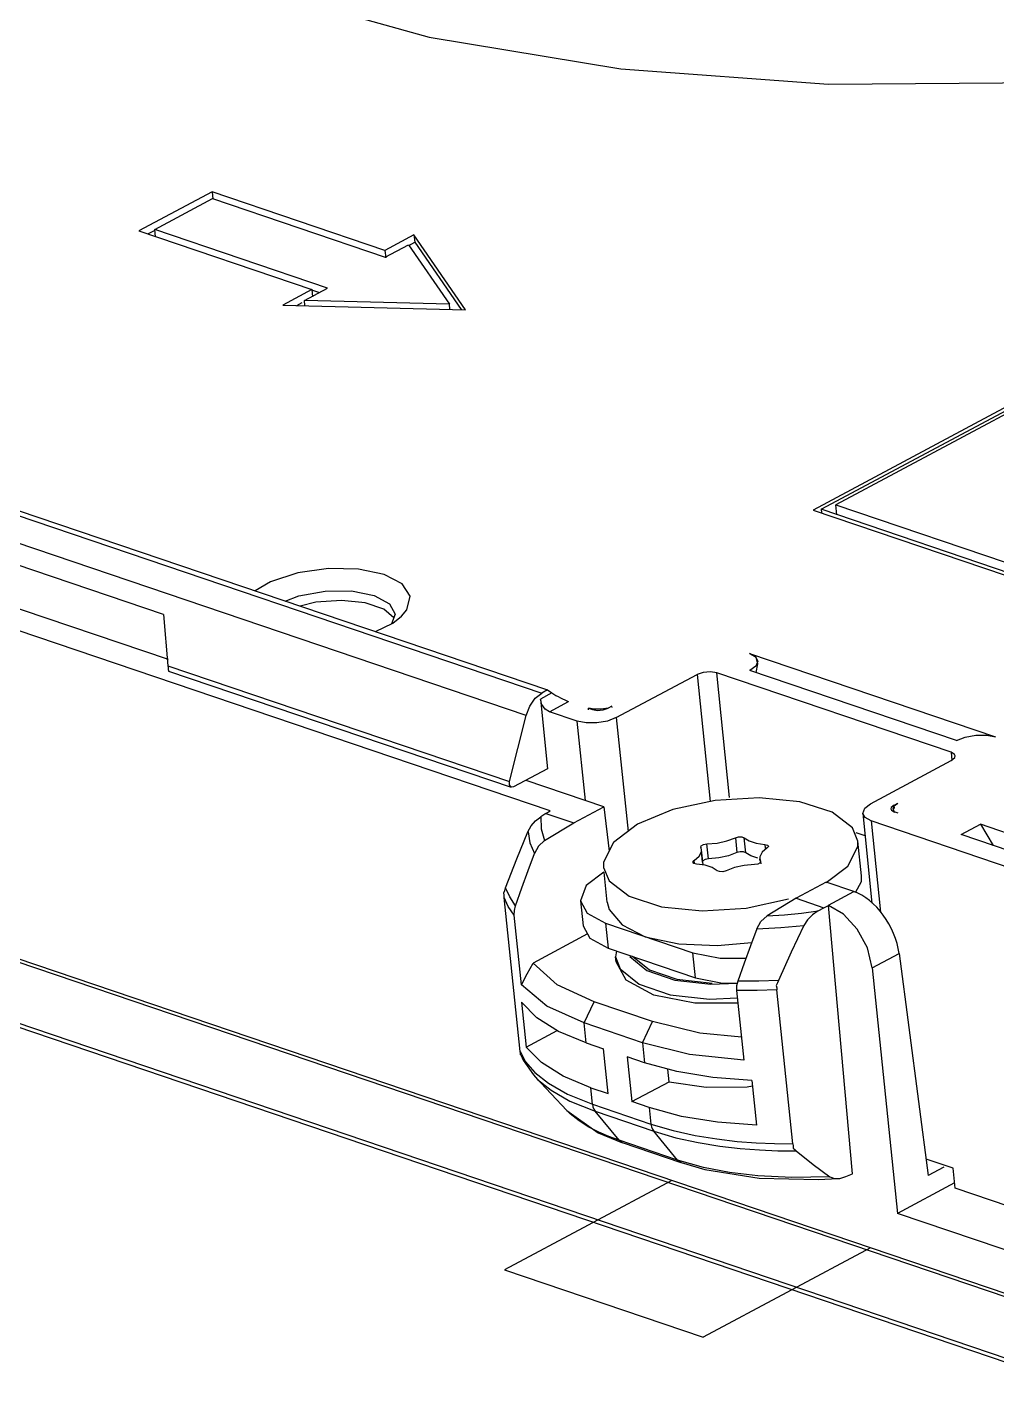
# Model space of a CAD drawing. Header units: millimetres. Extents: x 0 to 594, y 0 to 420.
# Drawn here: x 283.9 to 301.36, y 147.58 to 172.05 of the extents above; entities that cross this region are included whole.
import ezdxf

# ---------------------------------------------------------------- set-up
doc = ezdxf.new("R2010")
doc.units = ezdxf.units.MM
doc.header["$LTSCALE"] = 32.67
doc.layers.add('ASSEM_MEM', color=7, linetype='CONTINUOUS')

msp = doc.modelspace()

# ---------------------------------------------------------------- linework, layer by layer
at = {"layer": 'ASSEM_MEM', "color": 7, "linetype": 'CONTINUOUS'}
for p, q in [((302.265, 148.937), (101.14, 217.167)), ((302.334, 148.974), (101.21, 217.204)), ((302.716, 147.683), (101.591, 215.913)), ((302.813, 147.578), (101.688, 215.808)), ((293.316, 157.945), (252.42, 171.818)), ((265.997, 169.282), (293.167, 160.065)), ((266.101, 169.338), (293.271, 160.121)), ((292.885, 159.664), (265.716, 168.881)), ((287.233, 169.091), (285.913, 168.386)), ((286.2, 168.412), (287.237, 168.966)), ((290.344, 168.035), (287.233, 169.091)), ((287.233, 169.091), (287.246, 168.957)), ((287.237, 168.966), (290.349, 167.91)), ((308.855, 169.012), (298.461, 163.456)), ((286.076, 168.331), (286.206, 168.401)), ((289.312, 167.356), (286.2, 168.412)), ((286.214, 168.277), (286.2, 168.412)), ((285.913, 168.386), (289.025, 167.33)), ((290.866, 168.314), (290.344, 168.035)), ((290.773, 168.123), (290.88, 168.18)), ((291.796, 166.967), (290.866, 168.314)), ((290.866, 168.314), (290.88, 168.18)), ((290.88, 168.18), (291.715, 166.969)), ((290.344, 168.035), (290.358, 167.901)), ((290.349, 167.91), (290.767, 168.134)), ((290.767, 168.134), (291.504, 167.066)), ((289.025, 167.33), (288.503, 167.051)), ((288.894, 167.133), (289.312, 167.356)), ((289.023, 167.325), (289.163, 167.277)), ((289.025, 167.33), (289.039, 167.196)), ((288.503, 167.051), (291.796, 166.967)), ((288.756, 167.045), (288.855, 167.097)), ((291.504, 167.066), (288.894, 167.133)), ((288.903, 167.041), (288.894, 167.133)), ((291.514, 166.974), (291.504, 167.066)), ((286.358, 161.481), (272.058, 166.332)), ((303.388, 166.213), (298.053, 163.361)), ((298.193, 163.374), (303.46, 166.189)), ((272.142, 165.525), (286.441, 160.674)), ((298.053, 163.361), (303.558, 161.493)), ((303.627, 161.53), (298.193, 163.374)), ((298.193, 163.374), (298.2, 163.311)), ((298.461, 163.456), (309.186, 159.818)), ((298.479, 163.277), (298.461, 163.456)), ((288.547, 161.723), (288.791, 161.817)), ((290.738, 161.563), (290.797, 161.809)), ((290.321, 161.579), (289.989, 161.692)), ((290.503, 161.42), (290.321, 161.579)), ((290.643, 161.449), (290.738, 161.563)), ((286.358, 161.481), (286.437, 160.559)), ((290.171, 161.172), (290.487, 161.325)), ((290.529, 161.489), (290.464, 161.314)), ((290.487, 161.325), (290.643, 161.449)), ((286.437, 160.559), (292.584, 158.474)), ((296.903, 160.778), (301.335, 159.275)), ((297.023, 160.706), (296.903, 160.778)), ((286.448, 160.463), (292.618, 158.37)), ((294.508, 159.623), (295.963, 160.401)), ((295.963, 160.401), (296.2, 158.114)), ((300.533, 159.002), (296.315, 160.433)), ((296.547, 158.185), (296.315, 160.433)), ((300.631, 159.211), (296.914, 160.472)), ((293.349, 160.068), (293.141, 159.957)), ((293.271, 160.121), (293.167, 160.065)), ((293.271, 160.121), (293.349, 160.068)), ((293.141, 159.957), (293.271, 158.702)), ((293.303, 159.729), (293.649, 159.914)), ((294.429, 159.831), (294.36, 159.794)), ((294.432, 159.803), (294.429, 159.831)), ((292.584, 158.474), (292.885, 159.664)), ((293.804, 159.559), (293.303, 159.729)), ((294.007, 159.793), (294.079, 159.769)), ((294.01, 159.762), (294.007, 159.793)), ((294.364, 159.795), (294.235, 159.776)), ((294.273, 159.764), (294.364, 159.795)), ((294.508, 159.623), (294.72, 157.575)), ((293.963, 159.527), (293.804, 159.559)), ((293.951, 158.131), (293.804, 159.559)), ((294.157, 159.528), (293.963, 159.527)), ((299.083, 158.071), (300.538, 158.849)), ((300.533, 159.002), (300.548, 158.85)), ((293.271, 158.702), (292.659, 158.375)), ((292.659, 158.375), (292.618, 158.369)), ((294.286, 158.018), (292.883, 158.494)), ((297.081, 158.182), (296.286, 158.133)), ((293.239, 157.9), (293.148, 157.839)), ((293.239, 157.9), (293.316, 157.945)), ((293.239, 157.9), (293.744, 157.728)), ((293.744, 157.728), (294.286, 158.018)), ((294.286, 158.018), (294.38, 157.221)), ((298.943, 157.898), (299.11, 156.282)), ((299.458, 158.005), (299.451, 157.979)), ((299.451, 157.979), (299.459, 157.959)), ((299.507, 158.048), (299.458, 158.005)), ((299.459, 157.959), (299.514, 157.924)), ((299.493, 157.981), (299.511, 158.034)), ((299.514, 157.924), (299.493, 157.981)), ((299.493, 157.981), (299.499, 157.923)), ((299.507, 158.048), (299.577, 158.085)), ((299.514, 157.985), (299.507, 158.048)), ((299.511, 158.034), (299.577, 158.085)), ((299.583, 157.901), (299.512, 157.926)), ((293.148, 157.839), (293.153, 157.624)), ((293.153, 157.624), (293.218, 157.41)), ((293.218, 157.41), (293.744, 157.728)), ((294.892, 157.705), (294.459, 157.378)), ((298.855, 157.401), (298.757, 157.64)), ((303.062, 156.418), (299.094, 157.765)), ((299.094, 157.765), (299.264, 156.119)), ((300.714, 157.518), (301.061, 157.703)), ((303.149, 156.994), (301.061, 157.703)), ((301.061, 157.703), (301.294, 157.321)), ((293.218, 157.41), (293.108, 157.31)), ((296.324, 157.366), (296.5, 157.405)), ((296.5, 157.405), (296.652, 157.462)), ((296.652, 157.462), (296.68, 157.193)), ((296.77, 157.477), (296.81, 157.46)), ((296.838, 157.192), (296.81, 157.46)), ((298.985, 157.494), (298.824, 157.548)), ((298.92, 156.773), (298.855, 157.401)), ((302.802, 156.809), (300.714, 157.518)), ((292.922, 156.872), (293.035, 157.18)), ((293.108, 157.31), (293.035, 157.18)), ((296.042, 157.245), (296.028, 157.289)), ((296.028, 157.289), (296.056, 157.02)), ((296.041, 157.21), (296.042, 157.245)), ((296.07, 156.975), (296.042, 157.244)), ((296.078, 157.341), (296.14, 157.351)), ((296.14, 157.351), (296.324, 157.366)), ((296.168, 157.082), (296.14, 157.351)), ((296.527, 157.136), (296.351, 157.097)), ((296.68, 157.193), (296.527, 157.136)), ((296.736, 157.209), (296.68, 157.193)), ((296.797, 157.208), (296.736, 157.209)), ((296.838, 157.192), (296.797, 157.208)), ((296.928, 157.134), (296.838, 157.192)), ((297.055, 157.093), (296.928, 157.134)), ((297.027, 157.362), (297.181, 157.341)), ((297.181, 157.341), (297.188, 157.273)), ((294.28, 156.926), (294.377, 156.687)), ((295.904, 156.999), (295.887, 157.02)), ((295.954, 156.987), (295.904, 156.999)), ((295.913, 157.005), (295.908, 157.051)), ((296.107, 156.965), (295.954, 156.987)), ((296.351, 157.097), (296.168, 157.082)), ((296.995, 156.977), (296.811, 156.961)), ((297.056, 156.987), (296.995, 156.977)), ((297.097, 157.038), (297.092, 157.084)), ((297.092, 157.083), (297.106, 157.039)), ((297.106, 157.039), (297.111, 156.989)), ((298.288, 156.657), (298.675, 156.95)), ((292.808, 156.557), (292.922, 156.872)), ((294.344, 156.299), (294.288, 156.843)), ((298.285, 156.661), (297.743, 156.371)), ((298.782, 156.493), (298.285, 156.661)), ((298.816, 156.473), (298.919, 156.676)), ((298.919, 156.676), (298.92, 156.774)), ((292.589, 156.395), (292.516, 156.56)), ((292.694, 156.237), (292.589, 156.395)), ((292.694, 156.237), (292.808, 156.557)), ((298.326, 156.245), (298.782, 156.493)), ((292.776, 153.616), (292.489, 156.387)), ((293.863, 156.324), (293.91, 155.875)), ((293.863, 156.323), (293.986, 156.103)), ((295.321, 156.22), (296.054, 156.146)), ((296.054, 156.146), (296.848, 156.195)), ((296.848, 156.195), (297.609, 156.361)), ((297.743, 156.371), (297.221, 156.055)), ((297.743, 156.371), (298.244, 156.202)), ((298.142, 156.145), (298.244, 156.202)), ((298.244, 156.202), (298.33, 156.244)), ((298.598, 156.088), (298.33, 156.242)), ((298.758, 151.412), (298.33, 156.242)), ((292.801, 154.811), (292.671, 156.069)), ((293.986, 156.103), (294.316, 155.923)), ((294.316, 155.923), (295.888, 155.389)), ((294.316, 155.923), (294.362, 155.474)), ((297.84, 156.103), (298.142, 156.145)), ((297.952, 155.986), (297.885, 155.883)), ((298.039, 156.074), (297.952, 155.986)), ((298.142, 156.145), (298.039, 156.074)), ((298.846, 155.818), (298.598, 156.088)), ((293.987, 155.729), (293.009, 155.206)), ((294.613, 155.895), (295.03, 155.68)), ((295.03, 155.68), (295.632, 155.553)), ((297.037, 155.824), (297.472, 155.843)), ((297.472, 155.843), (297.885, 155.883)), ((294.362, 155.474), (295.935, 154.941)), ((294.513, 155.423), (294.496, 155.318)), ((295.632, 155.553), (296.326, 155.52)), ((296.326, 155.52), (296.947, 155.578)), ((293.444, 154.815), (293.009, 155.206)), ((294.496, 155.318), (294.58, 155.101)), ((294.506, 155.229), (294.496, 155.318)), ((294.687, 154.899), (294.506, 155.228)), ((294.75, 155.325), (295.057, 155.071)), ((294.8, 155.33), (295.103, 155.084)), ((295.888, 155.389), (296.375, 155.293)), ((295.935, 154.941), (295.888, 155.389)), ((296.375, 155.293), (296.843, 155.294)), ((299.116, 155.117), (299.6, 155.376)), ((299.6, 155.376), (300.124, 151.38)), ((294.58, 155.101), (294.919, 154.824)), ((295.057, 155.071), (295.564, 154.897)), ((295.103, 155.084), (295.599, 154.916)), ((295.935, 154.941), (296.421, 154.844)), ((299.116, 155.117), (299.569, 150.7)), ((293.259, 154.43), (292.801, 154.811)), ((294.107, 154.508), (293.444, 154.815)), ((295.184, 154.627), (294.687, 154.899)), ((294.919, 154.824), (295.478, 154.635)), ((295.564, 154.897), (296.212, 154.823)), ((295.599, 154.916), (296.231, 154.845)), ((296.212, 154.823), (296.529, 154.84)), ((296.421, 154.844), (296.686, 154.845)), ((296.672, 154.713), (296.802, 153.456)), ((297.683, 151.952), (297.396, 154.722)), ((293.08, 154.22), (292.801, 154.499)), ((292.801, 154.499), (292.885, 153.692)), ((293.927, 154.128), (294.107, 154.508)), ((295.161, 154.151), (294.107, 154.508)), ((295.919, 154.482), (295.184, 154.627)), ((295.478, 154.635), (296.188, 154.555)), ((296.696, 154.485), (295.919, 154.482)), ((296.188, 154.555), (296.686, 154.582)), ((293.927, 154.128), (293.259, 154.43)), ((292.885, 153.692), (293.444, 153.991)), ((294.981, 153.771), (293.927, 154.128)), ((293.964, 153.769), (293.927, 154.128)), ((294.981, 153.771), (295.161, 154.151)), ((293.964, 153.769), (294.276, 153.663)), ((295.825, 153.561), (294.981, 153.771)), ((294.981, 153.771), (295.018, 153.412)), ((292.776, 153.616), (292.876, 153.43)), ((292.79, 153.556), (292.834, 153.458)), ((293.164, 153.413), (292.885, 153.692)), ((294.36, 152.856), (294.276, 153.663)), ((295.018, 153.412), (294.705, 153.518)), ((294.705, 153.518), (294.789, 152.711)), ((296.802, 153.456), (295.825, 153.561)), ((293.554, 153.168), (293.164, 153.413)), ((295.461, 153.07), (295.437, 153.297)), ((293.052, 153.153), (293.616, 152.553)), ((293.288, 153.041), (293.627, 152.848)), ((294.047, 152.962), (293.554, 153.168)), ((294.789, 152.711), (295.461, 153.07)), ((295.461, 153.07), (296.123, 152.973)), ((296.948, 153.092), (297.031, 152.285)), ((293.627, 152.848), (294.078, 152.665)), ((294.047, 152.962), (294.36, 152.856)), ((294.078, 152.665), (294.047, 152.962)), ((293.673, 152.721), (294.127, 152.537)), ((294.078, 152.665), (295.132, 152.308)), ((294.103, 152.573), (294.127, 152.537)), ((294.127, 152.537), (295.181, 152.179)), ((294.558, 152.015), (294.127, 152.537)), ((295.101, 152.605), (294.789, 152.711)), ((295.101, 152.605), (295.132, 152.308)), ((294.373, 152.082), (294.195, 152.159)), ((294.558, 152.015), (294.373, 152.082)), ((295.612, 151.657), (294.558, 152.015)), ((295.612, 151.657), (295.181, 152.179)), ((295.675, 151.612), (294.621, 151.97)), ((297.358, 151.955), (297.683, 151.952)), ((296.077, 151.526), (295.612, 151.657)), ((296.545, 151.436), (296.077, 151.526)), ((300.569, 151.511), (300.086, 151.675)), ((300.405, 151.53), (300.124, 151.38)), ((300.607, 151.152), (300.569, 151.511)), ((295.507, 151.29), (292.498, 149.682)), ((298.353, 151.358), (297.665, 151.344)), ((298.638, 151.361), (298.758, 151.412)), ((300.596, 151.249), (299.569, 150.7)), ((303.717, 150.097), (300.607, 151.152)), ((302.262, 149.787), (299.569, 150.7)), ((299.082, 150.077), (296.073, 148.469)), ((292.498, 149.682), (296.073, 148.469))]:
    msp.add_line(p, q, dxfattribs=at)
for points in [[(288.099, 172.723), (291.141, 171.875), (294.591, 171.302), (298.329, 171.027), (302.245, 171.058), (306.218, 171.394), (310.133, 172.026), (313.848, 172.927)], [(290.797, 161.809), (290.655, 162.033), (290.332, 162.203), (289.869, 162.299), (289.326, 162.308), (288.775, 162.229), (288.286, 162.071), (288.008, 161.906)], [(288.791, 161.817), (289.266, 161.902), (289.744, 161.904), (290.152, 161.823)], [(290.152, 161.823), (290.428, 161.672), (290.529, 161.489)], [(289.989, 161.692), (289.563, 161.734), (289.1, 161.7), (288.818, 161.631)], [(296.903, 160.778), (297.012, 160.719), (297.054, 160.638), (297.018, 160.55), (296.914, 160.472)], [(297.023, 160.435), (297.024, 160.438), (297.056, 160.592), (297.023, 160.706)], [(296.315, 160.433), (296.203, 160.451), (296.072, 160.439), (295.963, 160.401)], [(292.885, 159.664), (292.949, 159.83), (293.049, 159.973), (293.167, 160.065)], [(293.303, 159.729), (293.23, 159.777), (293.169, 159.862), (293.141, 159.957)], [(294.235, 159.776), (294.111, 159.773), (294.007, 159.793)], [(294.079, 159.769), (294.168, 159.754), (294.273, 159.764)], [(294.508, 159.623), (294.351, 159.562), (294.157, 159.528)], [(300.631, 159.211), (300.788, 159.272), (300.981, 159.306), (301.175, 159.307), (301.335, 159.275)], [(300.608, 158.935), (300.598, 158.96), (300.533, 159.002)], [(300.538, 158.849), (300.6, 158.903), (300.608, 158.935)], [(292.618, 158.369), (292.583, 158.411), (292.584, 158.474)], [(296.286, 158.133), (295.525, 157.967), (294.892, 157.705)], [(298.757, 157.64), (298.396, 157.92), (297.813, 158.108), (297.081, 158.182)], [(298.943, 157.898), (298.979, 157.993), (299.083, 158.071)], [(299.094, 157.765), (298.985, 157.824), (298.943, 157.898)], [(292.918, 157.568), (292.977, 157.673), (293.055, 157.765), (293.148, 157.839)], [(292.516, 156.56), (292.719, 157.082), (292.918, 157.568)], [(292.919, 157.568), (292.952, 157.371), (293.035, 157.179)], [(294.459, 157.378), (294.28, 157.024), (294.28, 156.926)], [(296.652, 157.462), (296.708, 157.478), (296.77, 157.477)], [(296.81, 157.46), (296.9, 157.403), (297.027, 157.362)], [(298.675, 156.95), (298.854, 157.304), (298.855, 157.401)], [(295.908, 157.051), (295.999, 157.128), (296.041, 157.21)], [(296.028, 157.289), (296.035, 157.317), (296.078, 157.341)], [(297.226, 157.277), (297.135, 157.2), (297.094, 157.118), (297.092, 157.083)], [(297.181, 157.341), (297.23, 157.329), (297.248, 157.308)], [(297.248, 157.308), (297.248, 157.304), (297.226, 157.277)], [(295.887, 157.02), (295.887, 157.024), (295.908, 157.051)], [(296.168, 157.082), (296.106, 157.072), (296.063, 157.048)], [(296.324, 156.867), (296.235, 156.924), (296.107, 156.965)], [(296.811, 156.961), (296.635, 156.923), (296.483, 156.866)], [(297.106, 157.039), (297.1, 157.011), (297.056, 156.987)], [(294.283, 156.842), (293.968, 156.603), (293.863, 156.323)], [(294.377, 156.687), (294.739, 156.408), (295.321, 156.22)], [(296.483, 156.866), (296.426, 156.85), (296.365, 156.851), (296.324, 156.867)], [(292.481, 156.467), (292.501, 156.513), (292.516, 156.56)], [(292.489, 156.387), (292.488, 156.426), (292.481, 156.467)], [(292.671, 156.069), (292.564, 156.225), (292.489, 156.386)], [(292.671, 156.069), (292.673, 156.152), (292.694, 156.237)], [(294.344, 156.3), (294.38, 156.167), (294.613, 155.895)], [(297.037, 155.824), (297.111, 155.956), (297.221, 156.055)], [(297.221, 156.055), (297.535, 156.073), (297.84, 156.103)], [(293.91, 155.875), (294.032, 155.654), (294.362, 155.474)], [(297.037, 155.824), (296.924, 155.517), (296.81, 155.202), (296.695, 154.881)], [(297.885, 155.883), (297.657, 155.402), (297.428, 154.894)], [(299.116, 155.117), (299.027, 155.477), (298.846, 155.818)], [(292.801, 154.811), (292.905, 155.01), (293.009, 155.206)], [(296.695, 154.881), (296.674, 154.796), (296.672, 154.713)], [(297.396, 154.722), (297.043, 154.71), (296.672, 154.713)], [(297.428, 154.894), (297.071, 154.88), (296.695, 154.882)], [(297.428, 154.894), (297.411, 154.848), (297.388, 154.802)], [(297.388, 154.802), (297.395, 154.762), (297.396, 154.722)], [(293.964, 153.769), (293.47, 153.975), (293.08, 154.22)], [(296.759, 153.874), (296.014, 153.944), (295.161, 154.151)], [(292.784, 153.553), (292.782, 153.579), (292.776, 153.616)], [(292.834, 153.458), (293.015, 153.194), (293.052, 153.153)], [(292.876, 153.43), (293.042, 153.237), (293.288, 153.041)], [(296.948, 153.092), (296.247, 153.146), (295.598, 153.253), (295.018, 153.412)], [(293.053, 153.152), (293.091, 153.112), (293.334, 152.915), (293.673, 152.721)], [(296.123, 152.973), (296.861, 152.98), (296.962, 152.995)], [(293.616, 152.553), (294.183, 152.151), (294.622, 151.97)], [(293.839, 152.363), (293.676, 152.494), (293.616, 152.553)], [(294.078, 152.665), (294.087, 152.616), (294.103, 152.573)], [(297.031, 152.285), (296.331, 152.339), (295.682, 152.446), (295.101, 152.605)], [(294.195, 152.159), (294.015, 152.252), (293.839, 152.363)], [(295.132, 152.308), (295.53, 152.19), (295.929, 152.102), (296.315, 152.039), (296.681, 151.996), (297.027, 151.969), (297.358, 151.955)], [(295.132, 152.308), (295.141, 152.259), (295.158, 152.215), (295.181, 152.179)], [(294.621, 151.97), (294.608, 151.975), (294.558, 152.015)], [(295.181, 152.179), (295.582, 152.061), (295.983, 151.973), (296.371, 151.91)], [(296.371, 151.91), (296.738, 151.868), (297.086, 151.842), (297.418, 151.828), (297.746, 151.826)], [(297.683, 151.952), (297.69, 151.915), (297.691, 151.871)], [(297.691, 151.871), (297.721, 151.852), (297.746, 151.826)], [(297.746, 151.826), (298.053, 151.58), (298.353, 151.358)], [(295.674, 151.613), (295.662, 151.618), (295.612, 151.657)], [(295.674, 151.613), (296.104, 151.49), (297.078, 151.335), (298.148, 151.307), (298.496, 151.325)], [(297.665, 151.344), (297.057, 151.375), (296.545, 151.436)], [(298.353, 151.358), (298.434, 151.327), (298.496, 151.325)], [(298.496, 151.325), (298.53, 151.329), (298.638, 151.361)]]:
    msp.add_lwpolyline(points, dxfattribs=at)
for centre, major_axis, ratio, start_param, end_param in [((286.439, 160.571), (-0.009, 0.109), 0.03127, -4.605305, -3.155143), ((293.492, 160.02), (0.212, -0.113), 0.128911, -2.240673, -0.669877), ((298.887, 155.603), (-0.487, 0.873), 0.610898, -2.147989, -0.594646)]:
    msp.add_ellipse(centre, major_axis=major_axis, ratio=ratio, start_param=start_param, end_param=end_param, dxfattribs=at)

doc.saveas('drawing.dxf')
